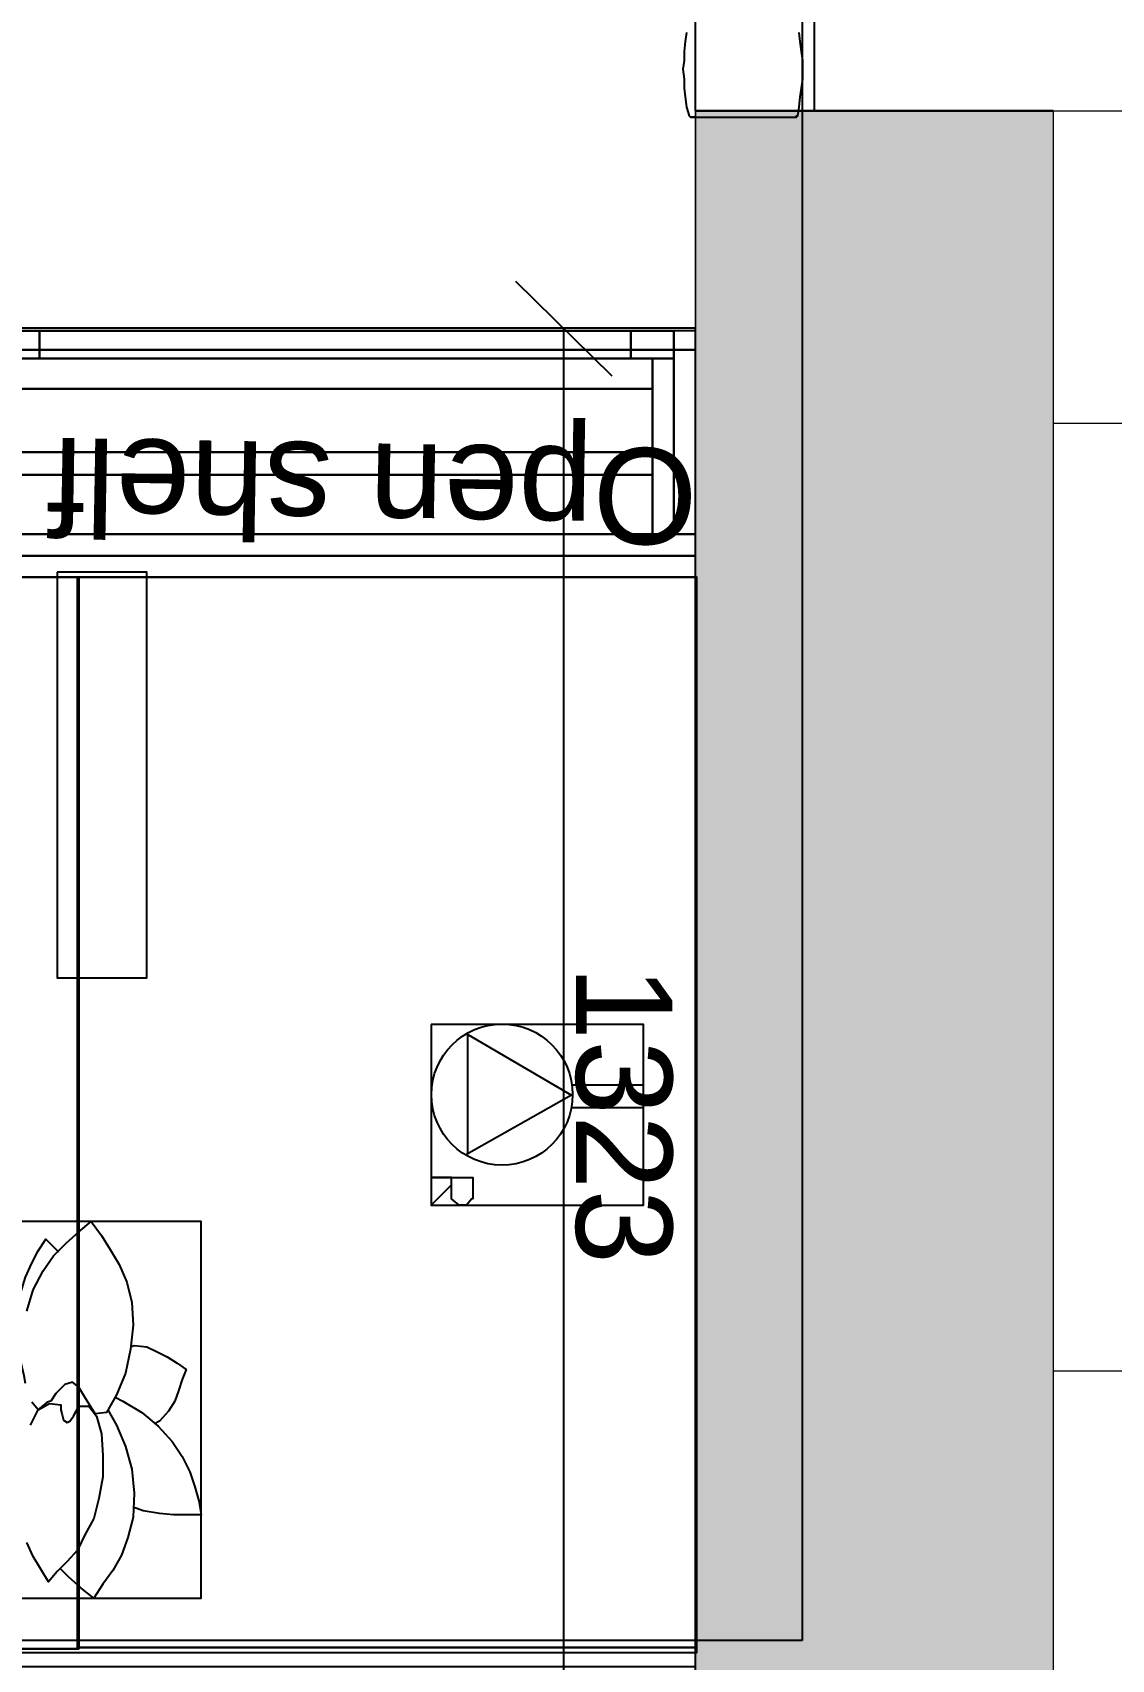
# Model space of a CAD drawing. Header units: millimetres. Extents: x -5841 to 140562, y 1006 to 102310.
# Drawn here: x 102933 to 103836, y 14502 to 15865 of the extents above; entities that cross this region are included whole.
import ezdxf

# ---------------------------------------------------------------- set-up
doc = ezdxf.new("R2010")
doc.units = ezdxf.units.MM
doc.header["$LTSCALE"] = 10
for name, color, linetype in [('PDF18_0', 7, 'Continuous'), ('PDF18_1-Dim-01', 7, 'Continuous'), ('PDF18_1-EeAa_3D-01', 7, 'Continuous'), ('PDF18_1-Electrical_App-01', 7, 'Continuous'), ('PDF18_2d', 1, 'Continuous'), ('PDF18_Q-Arch_Door-01', 7, 'Continuous'), ('PDF18_Q-Arch_Window-01', 7, 'Continuous'), ('PDF18_Text', 7, 'Continuous')]:
    doc.layers.add(name, color=color, linetype=linetype)
for name, color, linetype, true_color in [('PDF18_1-Base-01', 7, 'Continuous', 0xddc16e), ('PDF18_1-Cab-01', 7, 'Continuous', 0x545454), ('PDF18_1-Cab_2D-01', 7, 'Continuous', 0x545454), ('PDF18_1-Cab_Back-01', 7, 'Continuous', 0xddc16e), ('PDF18_1-Cab_Frame-01', 7, 'Continuous', 0xddc16e), ('PDF18_1-Cab_Front-01', 7, 'Continuous', 0xddc16e), ('PDF18_1-Cab_IComp-01', 7, 'Continuous', 0xddc16e), ('PDF18_1-Cab_Inside-01', 7, 'Continuous', 0xddc16e), ('PDF18_1-Cab_Outside-01', 7, 'Continuous', 0xddc16e), ('PDF18_F-2DFurniture-01', 7, 'Continuous', 0x545454), ('PDF18_F-Furniture-01', 7, 'Continuous', 0xdd6e8a), ('PDF18_KD - WALL - LOADBEARING', 7, 'Continuous', 0xc0ab87)]:
    doc.layers.add(name, color=color, linetype=linetype, true_color=true_color)
doc.styles.add('PDF ArialMT', font='arial.ttf')
picture_1 = doc.add_image_def('image2.png', size_in_pixel=(2281, 605))

msp = doc.modelspace()

# ---------------------------------------------------------------- linework, layer by layer
at = {"layer": 'PDF18_0', "lineweight": 0}
for points in [[(103488.09429, 14517.62159), (103488.09429, 15799.23081), (103488.09429, 14294.31891), (102487.99462, 14293.26061)], [(103488.09429, 15799.23081), (103787.59504, 15799.23081), (103787.59504, 13973.65203)], [(103516.66857, 15799.23081), (103770.66214, 15799.23081)]]:
    msp.add_lwpolyline(points, dxfattribs=at)
at = {"layer": 'PDF18_0', "lineweight": 30}
msp.add_lwpolyline([(103488.09429, 15799.23081), (103787.59504, 15799.23081)], dxfattribs=at)
at = {"layer": 'PDF18_0', "color": 1, "lineweight": 0}
msp.add_lwpolyline([(103716.6885, 15799.23081), (104161.17725, 15799.23081)], dxfattribs=at)
at = {"layer": 'PDF18_1-Base-01', "lineweight": 25}
msp.add_lwpolyline([(103452.11187, 15566.40337), (102920.84199, 15566.40337), (102920.84199, 15513.48804), (103452.11187, 15513.48804)], close=True, dxfattribs=at)
msp.add_lwpolyline([(103452.11187, 15566.40337), (102920.84199, 15566.40337), (102920.84199, 15513.48804), (103452.11187, 15513.48804)], close=True, dxfattribs=at)
msp.add_lwpolyline([(103452.11187, 15566.40337), (102920.84199, 15566.40337), (102920.84199, 15513.48804), (103452.11187, 15513.48804)], close=True, dxfattribs=at)
msp.add_lwpolyline([(103452.11187, 15566.40337), (102920.84199, 15566.40337), (102920.84199, 15513.48804), (103452.11187, 15513.48804)], close=True, dxfattribs=at)
msp.add_lwpolyline([(103452.11187, 15566.40337), (102920.84199, 15566.40337), (102920.84199, 15513.48804), (103452.11187, 15513.48804)], close=True, dxfattribs=at)
at = {"layer": 'PDF18_1-Cab-01', "lineweight": 25}
for points in [[(102884.85957, 15617.20208), (102884.85957, 15599.21087), (103488.09429, 15599.21087), (103488.09429, 15617.20208)], [(103470.10308, 15615.08547), (102902.85078, 15615.08547), (102902.85078, 15444.69812), (103470.10308, 15444.69812)], [(103488.09429, 15615.08547), (103470.10308, 15615.08547), (103470.10308, 15444.69812), (103488.09429, 15444.69812)], [(102884.85957, 15599.21087), (102884.85957, 14329.24303), (103488.09429, 14329.24303), (103488.09429, 15599.21087)], [(102884.85957, 15444.69812), (102884.85957, 15426.70691), (103488.09429, 15426.70691), (103488.09429, 15444.69812)], [(102884.85957, 15426.70691), (102884.85957, 14496.45546), (103488.09429, 14496.45546), (103488.09429, 15426.70691)]]:
    msp.add_lwpolyline(points, close=True, dxfattribs=at)
at = {"layer": 'PDF18_1-Cab_2D-01', "lineweight": 25}
for points in [[(103488.09429, 15617.20208), (102884.85957, 15617.20208), (102884.85957, 15599.21087), (103488.09429, 15599.21087)], [(103470.10308, 15444.69812), (103470.10308, 15615.08547), (102902.85078, 15615.08547), (102902.85078, 15444.69812)], [(103488.09429, 15444.69812), (103488.09429, 15615.08547), (103470.10308, 15615.08547), (103470.10308, 15444.69812)], [(103488.09429, 15599.21087), (102884.85957, 15599.21087), (102884.85957, 14329.24303), (103488.09429, 14329.24303)], [(103488.09429, 15444.69812), (102884.85957, 15444.69812), (102884.85957, 15426.70691), (103488.09429, 15426.70691)], [(103488.09429, 15426.70691), (102884.85957, 15426.70691), (102884.85957, 14496.45546), (103488.09429, 14496.45546)]]:
    msp.add_lwpolyline(points, close=True, dxfattribs=at)
at = {"layer": 'PDF18_1-Cab_Back-01', "lineweight": 25}
for points in [[(102920.84199, 15513.48804), (103452.11187, 15513.48804), (103452.11187, 15494.43852), (102920.84199, 15494.43852), (103452.11187, 15494.43852), (103452.11187, 15513.48804), (103452.11187, 15494.43852), (103452.11187, 15513.48804), (102920.84199, 15513.48804)], [(102920.84199, 15513.48804), (103452.11187, 15513.48804), (103452.11187, 15494.43852), (102920.84199, 15494.43852), (103452.11187, 15494.43852), (103452.11187, 15513.48804), (102920.84199, 15513.48804)], [(102920.84199, 15494.43852), (103452.11187, 15494.43852), (103452.11187, 15513.48804), (103452.11187, 15494.43852), (102920.84199, 15494.43852), (103452.11187, 15494.43852)]]:
    msp.add_lwpolyline(points, dxfattribs=at)
at = {"layer": 'PDF18_1-Cab_Frame-01', "lineweight": 25}
for points in [[(102902.85078, 15615.08547), (102902.85078, 15591.80273), (102902.85078, 15615.08547), (102902.85078, 15591.80273), (102938.8332, 15591.80273), (102938.8332, 15615.08547), (102938.8332, 15591.80273), (102938.8332, 15615.08547), (102938.8332, 15591.80273), (103434.12066, 15591.80273), (103434.12066, 15615.08547), (103434.12066, 15591.80273), (103434.12066, 15615.08547), (103434.12066, 15591.80273), (103470.10308, 15591.80273), (103470.10308, 15615.08547)], [(102938.8332, 15615.08547), (102902.85078, 15615.08547), (102938.8332, 15615.08547)], [(102938.8332, 15615.08547), (102902.85078, 15615.08547), (102938.8332, 15615.08547)], [(102938.8332, 15615.08547), (102938.8332, 15591.80273), (102938.8332, 15615.08547), (102938.8332, 15591.80273), (103434.12066, 15591.80273), (103434.12066, 15615.08547)], [(102938.8332, 15615.08547), (102938.8332, 15591.80273), (102938.8332, 15615.08547)], [(102938.8332, 15615.08547), (102938.8332, 15591.80273), (102938.8332, 15615.08547)], [(103434.12066, 15615.08547), (102938.8332, 15615.08547), (103434.12066, 15615.08547)], [(103470.10308, 15615.08547), (103434.12066, 15615.08547), (103470.10308, 15615.08547)], [(103434.12066, 15615.08547), (103434.12066, 15591.80273), (103434.12066, 15615.08547)], [(103470.10308, 15615.08547), (103434.12066, 15615.08547), (103470.10308, 15615.08547)], [(103470.10308, 15591.80273), (103434.12066, 15591.80273), (102938.8332, 15591.80273), (102902.85078, 15591.80273)], [(102938.8332, 15591.80273), (102902.85078, 15591.80273), (102938.8332, 15591.80273)], [(103434.12066, 15591.80273), (102938.8332, 15591.80273)], [(103434.12066, 15591.80273), (102938.8332, 15591.80273), (103434.12066, 15591.80273)], [(103434.12066, 15591.80273), (102938.8332, 15591.80273), (103434.12066, 15591.80273)], [(103470.10308, 15591.80273), (103434.12066, 15591.80273), (103470.10308, 15591.80273)]]:
    msp.add_lwpolyline(points, dxfattribs=at)
for points in [[(102938.8332, 15615.08547), (102938.8332, 15591.80273), (102902.85078, 15591.80273), (102902.85078, 15615.08547)], [(102938.8332, 15615.08547), (102938.8332, 15591.80273), (102902.85078, 15591.80273), (102902.85078, 15615.08547), (102938.8332, 15615.08547), (102902.85078, 15615.08547), (102902.85078, 15591.80273), (102938.8332, 15591.80273), (102938.8332, 15615.08547), (102938.8332, 15591.80273)], [(103434.12066, 15615.08547), (103434.12066, 15591.80273), (102938.8332, 15591.80273), (102938.8332, 15615.08547)], [(103434.12066, 15615.08547), (102938.8332, 15615.08547), (103434.12066, 15615.08547), (103434.12066, 15591.80273), (102938.8332, 15591.80273), (102938.8332, 15615.08547)], [(103434.12066, 15615.08547), (102938.8332, 15615.08547), (103434.12066, 15615.08547), (103434.12066, 15591.80273), (102938.8332, 15591.80273), (102938.8332, 15615.08547), (103434.12066, 15615.08547), (102938.8332, 15615.08547), (102938.8332, 15591.80273), (103434.12066, 15591.80273), (103434.12066, 15615.08547), (103434.12066, 15591.80273)], [(103434.12066, 15615.08547), (102938.8332, 15615.08547), (103434.12066, 15615.08547), (103434.12066, 15591.80273), (102938.8332, 15591.80273), (102938.8332, 15615.08547), (103434.12066, 15615.08547), (102938.8332, 15615.08547), (102938.8332, 15591.80273), (103434.12066, 15591.80273), (103434.12066, 15615.08547), (103434.12066, 15591.80273)], [(103470.10308, 15615.08547), (103470.10308, 15591.80273), (103434.12066, 15591.80273), (103434.12066, 15615.08547)], [(103470.10308, 15615.08547), (103470.10308, 15591.80273), (103434.12066, 15591.80273), (103434.12066, 15615.08547), (103470.10308, 15615.08547), (103434.12066, 15615.08547), (103434.12066, 15591.80273), (103470.10308, 15591.80273), (103470.10308, 15615.08547), (103470.10308, 15591.80273)]]:
    msp.add_lwpolyline(points, close=True, dxfattribs=at)
at = {"layer": 'PDF18_1-Cab_Front-01', "lineweight": 25}
for points in [[(103452.11187, 15591.80273), (102920.84199, 15591.80273), (103452.11187, 15591.80273), (102920.84199, 15591.80273)], [(103452.11187, 15591.80273), (102920.84199, 15591.80273), (103452.11187, 15591.80273), (102920.84199, 15591.80273)], [(103470.10308, 15591.80273), (103452.11187, 15591.80273), (103470.10308, 15591.80273), (103452.11187, 15591.80273)]]:
    msp.add_lwpolyline(points, close=True, dxfattribs=at)
at = {"layer": 'PDF18_1-Cab_IComp-01', "lineweight": 25}
for points in [[(102920.84199, 15513.48804), (102920.84199, 15566.40337), (103452.11187, 15566.40337), (103452.11187, 15513.48804)], [(103452.11187, 15513.48804), (103452.11187, 15566.40337), (102920.84199, 15566.40337), (102920.84199, 15513.48804), (103452.11187, 15513.48804), (103452.11187, 15566.40337)], [(102920.84199, 15513.48804), (103452.11187, 15513.48804), (102920.84199, 15513.48804), (102920.84199, 15566.40337), (103452.11187, 15566.40337), (103452.11187, 15513.48804)], [(103452.11187, 15513.48804), (103452.11187, 15566.40337), (102920.84199, 15566.40337), (102920.84199, 15513.48804), (103452.11187, 15513.48804), (103452.11187, 15566.40337)], [(102920.84199, 15513.48804), (102920.84199, 15566.40337), (103452.11187, 15566.40337), (103452.11187, 15513.48804)], [(103452.11187, 15513.48804), (103452.11187, 15566.40337), (102920.84199, 15566.40337), (102920.84199, 15513.48804), (103452.11187, 15513.48804), (103452.11187, 15566.40337)], [(102920.84199, 15513.48804), (103452.11187, 15513.48804), (102920.84199, 15513.48804), (102920.84199, 15566.40337), (103452.11187, 15566.40337), (103452.11187, 15513.48804)], [(103452.11187, 15513.48804), (103452.11187, 15566.40337), (102920.84199, 15566.40337), (102920.84199, 15513.48804), (103452.11187, 15513.48804), (103452.11187, 15566.40337)], [(102920.84199, 15513.48804), (102920.84199, 15566.40337), (103452.11187, 15566.40337), (103452.11187, 15513.48804)], [(103452.11187, 15513.48804), (103452.11187, 15566.40337), (102920.84199, 15566.40337), (102920.84199, 15513.48804), (103452.11187, 15513.48804), (103452.11187, 15566.40337)], [(102920.84199, 15513.48804), (103452.11187, 15513.48804), (102920.84199, 15513.48804), (102920.84199, 15566.40337), (103452.11187, 15566.40337), (103452.11187, 15513.48804)], [(103452.11187, 15513.48804), (103452.11187, 15566.40337), (102920.84199, 15566.40337), (102920.84199, 15513.48804), (103452.11187, 15513.48804), (103452.11187, 15566.40337)], [(102920.84199, 15513.48804), (102920.84199, 15566.40337), (103452.11187, 15566.40337), (103452.11187, 15513.48804)], [(103452.11187, 15513.48804), (103452.11187, 15566.40337), (102920.84199, 15566.40337), (102920.84199, 15513.48804), (103452.11187, 15513.48804), (103452.11187, 15566.40337)], [(102920.84199, 15513.48804), (103452.11187, 15513.48804), (102920.84199, 15513.48804), (102920.84199, 15566.40337), (103452.11187, 15566.40337), (103452.11187, 15513.48804)], [(103452.11187, 15513.48804), (103452.11187, 15566.40337), (102920.84199, 15566.40337), (102920.84199, 15513.48804), (103452.11187, 15513.48804), (103452.11187, 15566.40337)], [(102920.84199, 15513.48804), (102920.84199, 15566.40337), (103452.11187, 15566.40337), (103452.11187, 15513.48804)], [(103452.11187, 15513.48804), (103452.11187, 15566.40337), (102920.84199, 15566.40337), (102920.84199, 15513.48804), (103452.11187, 15513.48804), (103452.11187, 15566.40337)], [(102920.84199, 15513.48804), (103452.11187, 15513.48804), (102920.84199, 15513.48804), (102920.84199, 15566.40337), (103452.11187, 15566.40337), (103452.11187, 15513.48804)], [(103452.11187, 15513.48804), (103452.11187, 15566.40337), (102920.84199, 15566.40337), (102920.84199, 15513.48804), (103452.11187, 15513.48804), (103452.11187, 15566.40337)]]:
    msp.add_lwpolyline(points, close=True, dxfattribs=at)
for points in [[(103452.11187, 15566.40337), (102920.84199, 15566.40337), (103452.11187, 15566.40337)], [(103452.11187, 15566.40337), (102920.84199, 15566.40337), (103452.11187, 15566.40337)], [(103452.11187, 15566.40337), (102920.84199, 15566.40337), (103452.11187, 15566.40337)], [(103452.11187, 15566.40337), (102920.84199, 15566.40337), (103452.11187, 15566.40337)], [(103452.11187, 15566.40337), (102920.84199, 15566.40337), (103452.11187, 15566.40337)], [(103452.11187, 15566.40337), (102920.84199, 15566.40337), (103452.11187, 15566.40337)], [(103452.11187, 15566.40337), (102920.84199, 15566.40337), (103452.11187, 15566.40337)], [(103452.11187, 15566.40337), (102920.84199, 15566.40337), (103452.11187, 15566.40337)], [(103452.11187, 15566.40337), (102920.84199, 15566.40337), (103452.11187, 15566.40337)], [(103452.11187, 15566.40337), (102920.84199, 15566.40337), (103452.11187, 15566.40337)], [(102920.84199, 15513.48804), (103452.11187, 15513.48804), (102920.84199, 15513.48804)], [(102920.84199, 15513.48804), (103452.11187, 15513.48804), (102920.84199, 15513.48804)], [(102920.84199, 15513.48804), (103452.11187, 15513.48804), (102920.84199, 15513.48804)], [(102920.84199, 15513.48804), (103452.11187, 15513.48804), (102920.84199, 15513.48804)], [(102920.84199, 15513.48804), (103452.11187, 15513.48804), (102920.84199, 15513.48804)]]:
    msp.add_lwpolyline(points, dxfattribs=at)
at = {"layer": 'PDF18_1-Cab_Inside-01', "lineweight": 25}
for points in [[(102920.84199, 15444.69812), (102920.84199, 15591.80273), (103452.11187, 15591.80273), (103452.11187, 15444.69812), (102920.84199, 15444.69812), (102920.84199, 15591.80273), (103452.11187, 15591.80273), (103452.11187, 15444.69812)], [(103452.11187, 15444.69812), (103452.11187, 15591.80273), (102920.84199, 15591.80273), (102920.84199, 15444.69812), (103452.11187, 15444.69812), (103452.11187, 15591.80273), (102920.84199, 15591.80273), (102920.84199, 15444.69812)]]:
    msp.add_lwpolyline(points, close=True, dxfattribs=at)
at = {"layer": 'PDF18_1-Cab_Outside-01', "lineweight": 25}
for points in [[(103452.11187, 15444.69812), (103452.11187, 15591.80273), (102920.84199, 15591.80273), (102920.84199, 15444.69812), (103452.11187, 15444.69812), (103452.11187, 15591.80273)], [(103452.11187, 15444.69812), (103452.11187, 15591.80273), (102920.84199, 15591.80273), (102920.84199, 15444.69812), (103452.11187, 15444.69812), (103452.11187, 15591.80273)], [(102920.84199, 15444.69812), (102920.84199, 15591.80273), (103452.11187, 15591.80273), (103452.11187, 15444.69812)], [(102920.84199, 15444.69812), (103452.11187, 15444.69812), (102920.84199, 15444.69812), (102920.84199, 15591.80273), (103452.11187, 15591.80273), (103452.11187, 15444.69812)], [(103470.10308, 15444.69812), (103452.11187, 15444.69812), (103452.11187, 15591.80273), (103470.10308, 15591.80273)]]:
    msp.add_lwpolyline(points, close=True, dxfattribs=at)
for points in [[(103470.10308, 15591.80273), (103452.11187, 15591.80273), (103452.11187, 15444.69812), (103470.10308, 15444.69812), (103470.10308, 15591.80273), (103470.10308, 15444.69812), (103452.11187, 15444.69812), (103452.11187, 15591.80273), (103470.10308, 15591.80273), (103470.10308, 15444.69812), (103470.10308, 15591.80273), (103452.11187, 15591.80273), (103452.11187, 15444.69812), (103470.10308, 15444.69812), (103452.11187, 15444.69812), (103470.10308, 15444.69812), (103470.10308, 15591.80273), (103470.10308, 15444.69812)], [(103452.11187, 15444.69812), (103452.11187, 15591.80273), (103452.11187, 15444.69812)], [(103452.11187, 15444.69812), (103452.11187, 15591.80273), (103452.11187, 15444.69812)], [(102920.84199, 15444.69812), (103452.11187, 15444.69812), (102920.84199, 15444.69812)], [(102920.84199, 15444.69812), (103452.11187, 15444.69812), (102920.84199, 15444.69812)], [(102920.84199, 15444.69812), (103452.11187, 15444.69812), (102920.84199, 15444.69812)]]:
    msp.add_lwpolyline(points, dxfattribs=at)
at = {"layer": 'PDF18_1-Dim-01', "lineweight": 25}
for points in [[(103418.24606, 15576.98643), (103337.81476, 15656.35942)], [(103378.03041, 14294.31891), (103378.03041, 15617.20208)]]:
    msp.add_lwpolyline(points, dxfattribs=at)
at = {"layer": 'PDF18_1-EeAa_3D-01', "lineweight": 25}
for points in [[(102971.6407, 15408.7157), (102848.87714, 15408.7157), (102848.87714, 14511.27175), (102971.6407, 14511.27175), (102848.87714, 14511.27175), (102848.87714, 15408.7157), (102971.6407, 15408.7157), (102971.6407, 14511.27175)], [(103488.09429, 15408.7157), (102970.5824, 15408.7157), (102970.5824, 14512.33006), (103488.09429, 14512.33006), (102970.5824, 14512.33006), (102970.5824, 15408.7157), (103488.09429, 15408.7157), (103488.09429, 14512.33006)]]:
    msp.add_lwpolyline(points, close=True, dxfattribs=at)
for points in [[(102970.5824, 15408.7157), (102970.5824, 15408.7157)], [(102971.6407, 15408.7157), (102971.6407, 15408.7157)], [(103488.09429, 15408.7157), (103488.09429, 15408.7157)], [(102970.5824, 14512.33006), (102970.5824, 14512.33006)], [(102970.5824, 14512.33006), (102970.5824, 14512.33006)], [(103488.09429, 14512.33006), (103488.09429, 14512.33006)], [(102971.6407, 14511.27175), (102971.6407, 14511.27175)]]:
    msp.add_lwpolyline(points, dxfattribs=at)
at = {"layer": 'PDF18_1-Electrical_App-01', "lineweight": 25}
msp.add_lwpolyline([(102758.92109, 15408.7157), (102758.92109, 14508.09683), (103489.1526, 14508.09683), (103489.1526, 15408.7157)], close=True, dxfattribs=at)
at = {"layer": 'PDF18_2d', "lineweight": 25}
for points in [[(103266.90823, 15034.07518), (103266.90823, 14882.73735), (103444.70372, 14882.73735), (103444.70372, 15034.07518)], [(103283.84113, 14906.02009), (103266.90823, 14906.02009), (103301.83234, 14906.02009), (103301.83234, 14888.02888), (103300.77404, 14888.02888), (103296.54081, 14882.73735), (103290.19097, 14882.73735), (103283.84113, 14888.02888), (103283.84113, 14899.67025), (103266.90823, 14882.73735), (103283.84113, 14899.67025)]]:
    msp.add_lwpolyline(points, close=True, dxfattribs=at)
for points in [[(103297.59912, 14925.06961), (103297.59912, 15025.60873), (103384.38025, 14974.81002), (103296.54081, 14925.06961)], [(103444.70372, 14983.27647), (103384.38025, 14983.27647)], [(103444.70372, 14964.22695), (103384.38025, 14964.22695)]]:
    msp.add_lwpolyline(points, dxfattribs=at)
msp.add_circle((103326.16549, 14975.33917), 59.08504, dxfattribs=at)
at = {"layer": 'PDF18_F-2DFurniture-01', "lineweight": 25}
for points in [[(102928.25013, 14793.8396), (102933.54167, 14811.83081), (102942.00812, 14827.70541), (102950.47457, 14840.40509), (102961.05764, 14850.98815), (102971.6407, 14860.51291), (102982.22377, 14868.97936), (102990.69022, 14857.33799), (102998.09837, 14845.69662), (103005.50651, 14832.99694), (103011.85635, 14818.18065), (103016.08958, 14801.24774), (103017.14788, 14782.19823), (103015.03127, 14762.0904), (103010.79804, 14741.98258), (103003.3899, 14723.99137), (102994.92345, 14709.17508), (102985.39869, 14708.11677), (102976.93224, 14721.87475), (102971.6407, 14730.34121), (102966.34917, 14734.57443), (102959.99933, 14732.45782), (102952.59119, 14725.04967), (102948.35796, 14718.69983), (102945.18304, 14717.64153), (102938.8332, 14712.34999), (102937.77489, 14711.29169), (102932.48336, 14717.64153)], [(102927.19183, 14733.51613), (102926.13352, 14739.86596), (102921.9003, 14757.85718), (102919.78368, 14775.84839), (102919.78368, 14792.78129), (102922.9586, 14808.65589), (102927.19183, 14822.41387), (102932.48336, 14834.05525), (102937.77489, 14844.63831), (102944.12473, 14854.16307), (102954.7078, 14843.58001)], [(103015.03127, 14764.20702), (103018.20619, 14765.26532), (103028.78926, 14764.20702), (103037.25571, 14759.97379), (103045.72216, 14755.74056), (103054.18861, 14750.44903), (103061.59676, 14745.1575), (103058.42184, 14736.69105), (103055.24692, 14727.16629), (103052.072, 14718.69983), (103046.78047, 14710.23338), (103039.37232, 14701.76693), (103035.13909, 14699.65032)], [(102931.42505, 14698.59201), (102937.77489, 14711.29169), (102947.29965, 14716.58322), (102956.82441, 14715.52491), (102956.82441, 14711.29169), (102957.88272, 14707.05846), (102958.94102, 14702.82524), (102962.11594, 14700.70862), (102964.23256, 14701.76693), (102967.40748, 14706.00016), (102969.52409, 14710.23338), (102971.6407, 14714.46661), (102980.10715, 14714.46661), (102986.45699, 14706.00016), (102990.69022, 14691.18386), (102991.74853, 14673.19265), (102991.74853, 14655.20144), (102988.57361, 14637.21023), (102984.34038, 14620.27733), (102976.93224, 14606.51934), (102970.5824, 14593.81966), (102962.11594, 14584.2949), (102953.64949, 14575.82845), (102946.24135, 14567.362), (102939.89151, 14577.94506), (102933.54167, 14588.52813), (102928.25013, 14600.1695)], [(103002.33159, 14721.87475), (103008.68143, 14718.69983), (103024.55603, 14709.17508), (103038.31401, 14697.5337), (103049.95539, 14684.83403), (103058.42184, 14672.13435), (103064.77168, 14659.43467), (103069.0049, 14646.73499), (103072.17982, 14635.09362), (103074.29644, 14623.45225), (103062.65506, 14623.45225), (103051.01369, 14623.45225), (103039.37232, 14624.51055), (103025.61434, 14626.62717), (103017.14788, 14629.80209)], [(102995.98175, 14711.29169), (103003.3899, 14698.59201), (103010.79804, 14680.6008), (103016.08958, 14661.55128), (103018.20619, 14641.44346), (103017.14788, 14621.33563), (103012.91466, 14604.40273), (103007.62312, 14589.58644), (103000.21498, 14576.88676), (102991.74853, 14565.24539), (102984.34038, 14553.60401), (102973.75732, 14562.07047), (102963.17425, 14571.59523), (102956.82441, 14577.94506)]]:
    msp.add_lwpolyline(points, dxfattribs=at)
at = {"layer": 'PDF18_F-Furniture-01', "lineweight": 25}
for points in [[(102953.64949, 15412.94892), (102953.64949, 15073.23252), (103028.78926, 15073.23252), (103028.78926, 15412.94892)], [(102829.82763, 14868.97936), (102829.82763, 14553.60401), (103074.29644, 14553.60401), (103074.29644, 14868.97936)]]:
    msp.add_lwpolyline(points, close=True, dxfattribs=at)
at = {"layer": 'PDF18_KD - WALL - LOADBEARING', "color": 7, "lineweight": 0}
msp.add_lwpolyline([(103488.09429, 14517.62159), (103488.09429, 15799.23081)], dxfattribs=at)
at = {"layer": 'PDF18_KD - WALL - LOADBEARING', "color": 0, "lineweight": 0, "true_color": 0x636466}
for points in [[(103787.59504, 15537.82909), (105738.05399, 15537.82909)], [(103787.59504, 14744.09919), (105738.05399, 14744.09919)]]:
    msp.add_lwpolyline(points, dxfattribs=at)
at = {"layer": 'PDF18_KD - WALL - LOADBEARING', "color": 0, "true_color": 0xf26722, "transparency": 33554559}
for points in [[(103787.59504, 15799.23081), (103488.09429, 15799.23081), (103787.59504, 14294.31891)], [(103488.09429, 15799.23081), (103787.59504, 14294.31891), (103488.09429, 14294.31891)]]:
    msp.add_solid(points, dxfattribs=at)
at = {"layer": 'PDF18_Q-Arch_Door-01', "lineweight": 25}
for points in [[(103480.68615, 15864.84581), (103479.62784, 15857.43767), (103478.56953, 15848.97121), (103478.56953, 15841.56307), (103477.51123, 15834.15492), (103478.56953, 15825.68847), (103478.56953, 15818.28032), (103479.62784, 15810.87218), (103480.68615, 15802.40573), (103482.80276, 15794.99758), (103483.86107, 15793.93927), (103484.91937, 15793.93927), (103488.09429, 15793.93927), (103568.52559, 15793.93927), (103571.70051, 15793.93927), (103572.75881, 15793.93927), (103572.75881, 15794.99758), (103573.81712, 15794.99758), (103574.87543, 15802.40573), (103575.93373, 15810.87218), (103576.99204, 15818.28032), (103578.05035, 15825.68847), (103578.05035, 15834.15492), (103578.05035, 15841.56307), (103576.99204, 15848.97121), (103575.93373, 15857.43767), (103574.87543, 15864.84581)], [(103488.09429, 15793.93927), (103484.91937, 15793.93927), (103483.86107, 15793.93927), (103482.80276, 15794.99758)]]:
    msp.add_lwpolyline(points, dxfattribs=at)
at = {"layer": 'PDF18_Q-Arch_Window-01', "lineweight": 25}
msp.add_lwpolyline([(103587.57511, 17298.85117), (103587.57511, 15799.23081), (103488.09429, 15799.23081), (103488.09429, 17298.85117)], close=True, dxfattribs=at)

# ---------------------------------------------------------------- texts
at = {"layer": 'PDF18_Text', "attachment_point": 4, "style": 'PDF ArialMT'}
for s, insert, char_height, rotation in [('Open shelf', (103489.87608, 15487.94711), 80.467062, 179.00015126), ('1323', (103427.86771, 15083.38818), 80.466868, 270)]:
    msp.add_mtext(s, dxfattribs=dict(at, insert=insert, char_height=char_height, rotation=rotation))

# ---------------------------------------------------------------- pictures from other files: only their frames are drawn
at = {"layer": 'PDF18_KD - WALL - LOADBEARING', "color": 0, "true_color": 0xf8d731}
image = msp.add_image(picture_1, insert=(103577.35701, 14518.22988), size_in_units=(7242.28661, 1920.90442), rotation=90, dxfattribs=at)
image.dxf.flags = 15

doc.saveas('drawing.dxf')
